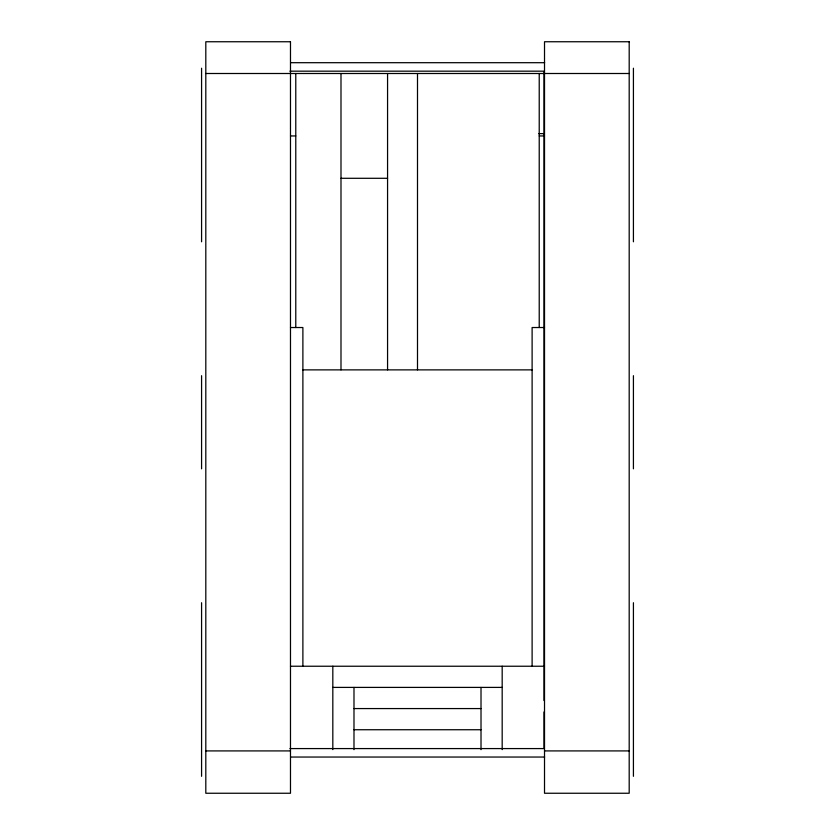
<?xml version="1.0" encoding="UTF-8"?>
<svg xmlns="http://www.w3.org/2000/svg" width="835" height="835" viewBox="0 0 835 835"><rect width="100%" height="100%" fill="white"/><g stroke="black" fill="none" stroke-linecap="round" stroke-linejoin="round"><path stroke-width="1.25" d="M290.59 62.698L544.618 62.698M289.943 71.173L543.971 71.173L543.971 700.523M205.807 73.501L629.193 73.501M538.679 133.621L543.971 133.621M290.486 135.948L295.778 135.948M539.222 135.948L544.514 135.948M340.993 178.293L387.565 178.293M290.486 327.529L302.886 327.529L302.886 666.236M544.514 327.529L532.114 327.529L532.114 666.236M302.886 369.874L532.114 369.874M290.486 666.236L544.514 666.236M332.821 687.403L502.179 687.403M353.988 708.571L481.012 708.571M353.988 729.738L481.012 729.738M289.943 748.577L543.971 748.577L543.971 711.952M205.807 750.916L290.486 750.916M544.514 750.916L629.193 750.916M290.59 757.042L544.618 757.042M633.421 68.209L633.421 241.795M633.421 375.687L633.421 468.832M633.421 602.724L633.421 776.31M539.222 73.501L539.222 327.529M502.179 666.236L502.179 749.611M481.012 687.403L481.012 749.663M417.5 73.501L417.5 369.874M387.565 73.501L387.565 369.874M353.988 687.403L353.988 749.663M340.993 73.501L340.993 369.874M332.821 666.236L332.821 749.611M295.778 73.501L295.778 327.529M201.579 68.209L201.579 241.795M201.579 375.687L201.579 468.832M201.579 602.724L201.579 776.31M290.486 41.75L205.807 41.75L205.807 793.25L290.486 793.25L290.486 41.75M629.193 41.75L544.514 41.75L544.514 793.25L629.193 793.25L629.193 41.75"/></g></svg>
